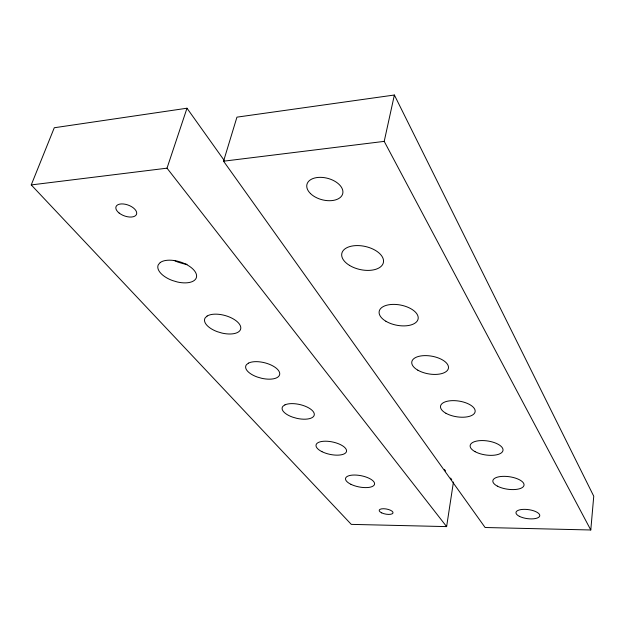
<?xml version="1.0" encoding="UTF-8"?>
<svg xmlns="http://www.w3.org/2000/svg" width="625" height="625" viewBox="0 0 625 625"><rect width="100%" height="100%" fill="white"/><g stroke="black" fill="none" stroke-linecap="round" stroke-linejoin="round"><path stroke-width="0.94" d="M590.789 529.984L593.75 496.219L394.375 95.016L236.945 117.148L223.555 161.195L485.109 527.508L590.789 529.984L384.211 141.375L394.375 95.016M224.328 160.602L186.992 108.219L54.281 127.75L31.25 184.922L351.281 524.375L446.617 526.609L453.438 482.047M446.617 526.609L167.016 168.172L186.992 108.219M31.25 184.922L167.016 168.172M223.555 161.195L384.211 141.375M444.391 469.352L445.516 470.937M450.609 478.078L451.742 479.664M187.039 264.32A19.922 10.25 17.9 0 1 182.938 263.617L178.039 262.133A19.922 10.25 17.9 0 1 174.18 260.422M160.242 262.523L158.367 264.633A20.109 10.055 17.6 0 0 172.32 280.484L177.273 281.969A20.109 10.055 17.6 0 0 196.336 277.703A20.109 10.055 17.6 0 0 183.617 263.188A20.109 10.055 17.6 0 0 160.242 262.523M207.125 316.039L205.211 317.836A18.68 8.891 15.6 0 0 217.461 331.742L222.07 333.102A18.68 8.891 15.6 0 0 240.43 329.695A18.68 8.891 15.6 0 0 229.273 316.961A18.68 8.891 15.6 0 0 207.125 316.039M248.398 363.164L246.461 364.695A17.484 7.898 14.1 0 0 257.211 377L261.523 378.258A17.484 7.898 14.1 0 0 279.258 375.594A17.484 7.898 14.1 0 0 269.469 364.328A17.484 7.898 14.1 0 0 248.398 363.164M284.945 404.867L283.016 406.195A16.453 7.055 12.9 0 0 292.672 417.156L296.727 418.313A16.453 7.055 12.9 0 0 313.766 416.164A16.453 7.055 12.9 0 0 304.984 406.133A16.453 7.055 12.9 0 0 284.945 404.867M381.695 512.875A7.031 2.578 10.6 0 0 392.938 513.109A7.031 2.578 10.6 0 0 383.688 508.727A7.031 2.578 10.6 0 0 381.695 512.875M119.141 213.039A10.938 5.734 20.2 0 0 136.461 214.453A10.938 5.734 20.2 0 0 123.211 203.961A10.938 5.734 20.2 0 0 119.141 213.039M350.953 484.32A14.773 5.703 11.2 0 0 374.422 484.602A14.773 5.703 11.2 0 0 354.773 475.031A14.773 5.703 11.2 0 0 350.953 484.32M321.969 451.672A15.57 6.336 11.9 0 0 346.43 451.672A15.57 6.336 11.9 0 0 325.414 441.203A15.57 6.336 11.9 0 0 321.969 451.672M445.953 413.281A17.508 7.93 9 0 0 474.703 412.891A17.508 7.93 9 0 0 452.812 400.633A17.508 7.93 9 0 0 445.953 413.281M385.906 321.258A19.82 10.266 10.9 0 0 417.883 319.742A19.82 10.266 10.9 0 0 392.188 304.422A19.82 10.266 10.9 0 0 385.906 321.258M475.07 451.664A16.594 7.062 8.4 0 0 502.508 451.664A16.594 7.062 8.4 0 0 482.156 440.562A16.594 7.062 8.4 0 0 475.07 451.664M417.82 370.164A18.586 8.992 9.8 0 0 448.094 369.273A18.586 8.992 9.8 0 0 424.453 355.625A18.586 8.992 9.8 0 0 417.82 370.164M497.336 486.117A15.742 6.305 8.1 0 0 523.5 486.438A15.742 6.305 8.1 0 0 504.484 476.344A15.742 6.305 8.1 0 0 497.336 486.117M349.406 265.328A21.266 11.812 12.4 0 0 383.273 263.008A21.266 11.812 12.4 0 0 355.164 245.648A21.266 11.812 12.4 0 0 349.406 265.328M519.312 516.297A11.992 4.531 7.8 0 0 539.305 516.734A11.992 4.531 7.8 0 0 524.992 509.352A11.992 4.531 7.8 0 0 519.312 516.297M310.523 193.602A18.484 11.07 14.7 0 0 341.578 196.062A18.484 11.07 14.7 0 0 322.398 177.43A18.484 11.07 14.7 0 0 310.523 193.602"/></g></svg>
